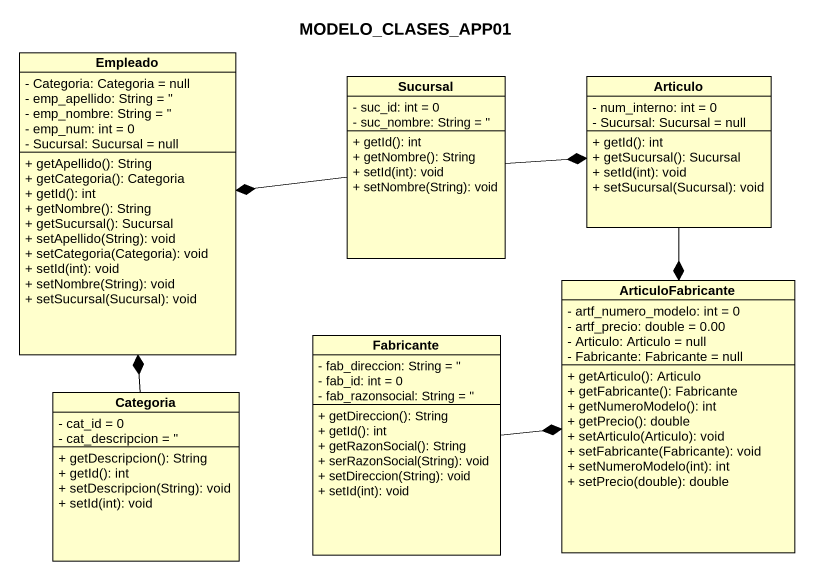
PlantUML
@startuml
title MODELO_CLASES_APP01
hide circle
hide empty members
skinparam classAttributeIconSize 0
class Empleado {
  - Categoria: Categoria = null
  - emp_apellido: String = ''
  - emp_nombre: String = ''
  - emp_num: int = 0
  - Sucursal: Sucursal = null
  + getApellido(): String
  + getCategoria(): Categoria
  + getId(): int
  + getNombre(): String
  + getSucursal(): Sucursal
  + setApellido(String): void
  + setCategoria(Categoria): void
  + setId(int): void
  + setNombre(String): void
  + setSucursal(Sucursal): void
}
class Sucursal {
  - suc_id: int = 0
  - suc_nombre: String = ''
  + getId(): int
  + getNombre(): String
  + setId(int): void
  + setNombre(String): void
}
class Articulo {
  - num_interno: int = 0
  - Sucursal: Sucursal = null
  + getId(): int
  + getSucursal(): Sucursal
  + setId(int): void
  + setSucursal(Sucursal): void
}
class ArticuloFabricante {
  - artf_numero_modelo: int = 0
  - artf_precio: double = 0.00
  - Articulo: Articulo = null
  - Fabricante: Fabricante = null
  + getArticulo(): Articulo
  + getFabricante(): Fabricante
  + getNumeroModelo(): int
  + getPrecio(): double
  + setArticulo(Articulo): void
  + setFabricante(Fabricante): void
  + setNumeroModelo(int): int
  + setPrecio(double): double
}
class Fabricante {
  - fab_direccion: String = ''
  - fab_id: int = 0
  - fab_razonsocial: String = ''
  + getDireccion(): String
  + getId(): int
  + getRazonSocial(): String
  + serRazonSocial(String): void
  + setDireccion(String): void
  + setId(int): void
}
class Categoria {
  - cat_id = 0
  - cat_descripcion = ''
  + getDescripcion(): String
  + getId(): int
  + setDescripcion(String): void
  + setId(int): void
}
Sucursal -left-* Empleado
Sucursal -right-* Articulo
Articulo --* ArticuloFabricante
Fabricante -right-* ArticuloFabricante
Categoria -up-* Empleado
@enduml
